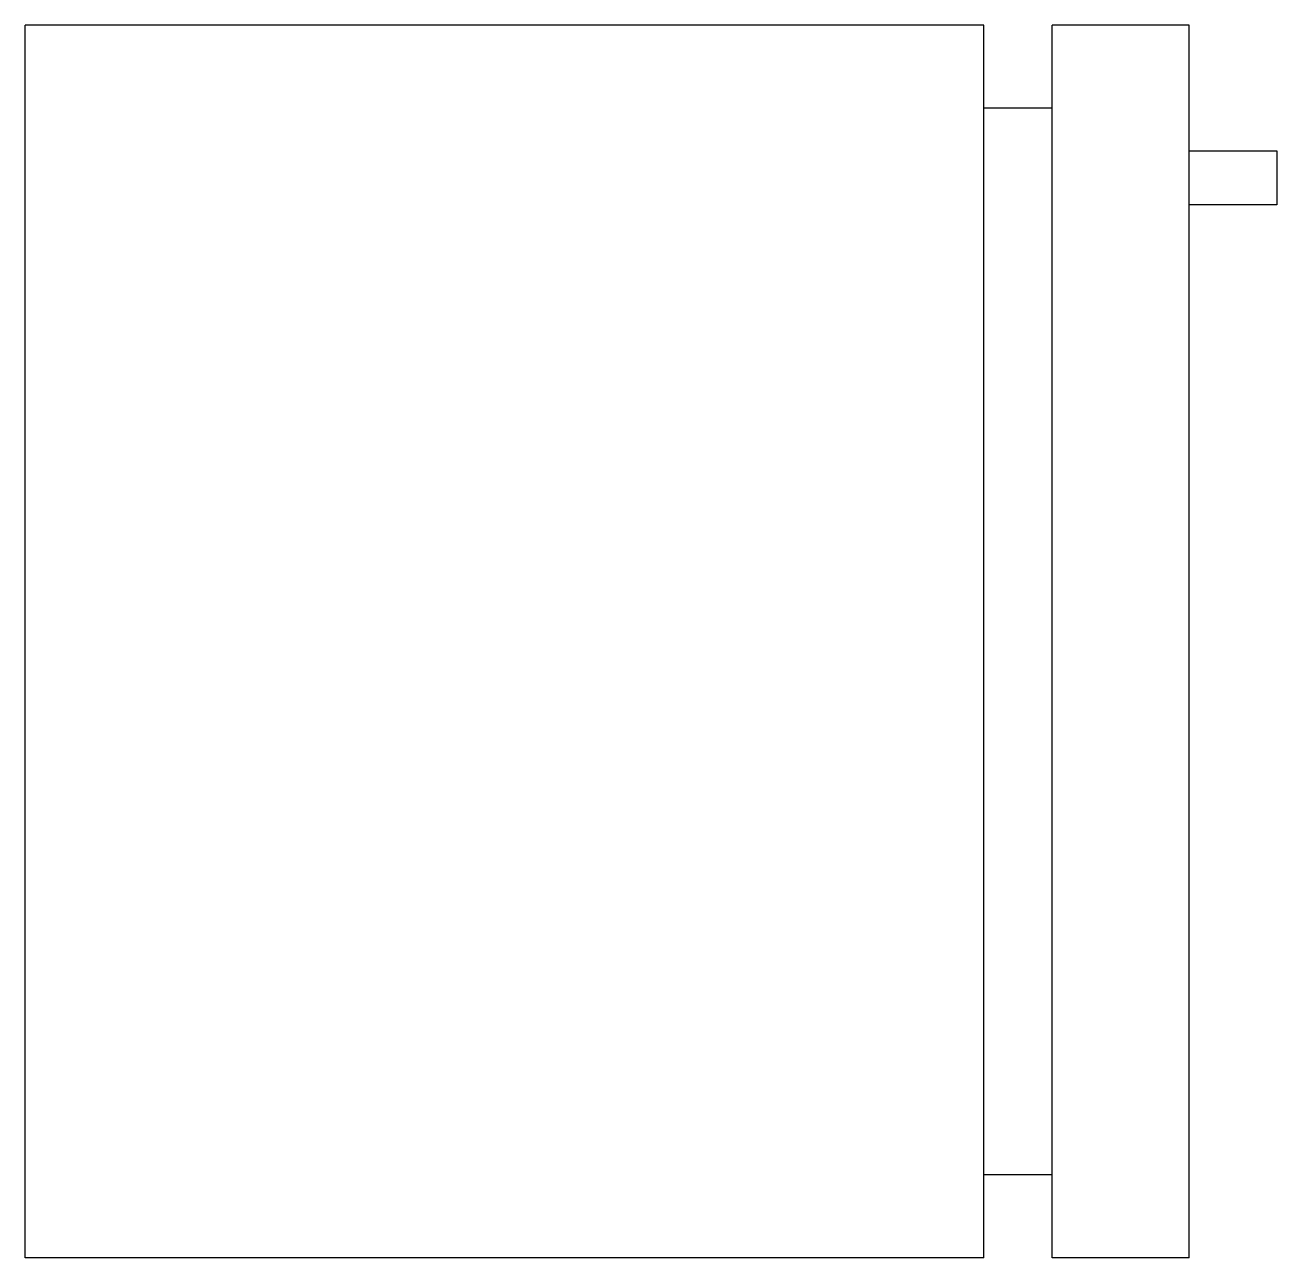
# Model space of a CAD drawing. Extents: x -543.7 to -452.2, y 1022.9 to 1112.9.
import ezdxf

# ---------------------------------------------------------------- set-up
doc = ezdxf.new("R2010")
doc.units = 0
doc.header["$LTSCALE"] = 30
doc.header["$MEASUREMENT"] = 0
doc.layers.get('0').update_dxf_attribs({"linetype": 'CONTINUOUS'})

msp = doc.modelspace()

# ---------------------------------------------------------------- linework, layer by layer
for p, q in [((-543.651, 1022.91), (-543.651, 1112.91)), ((-473.651, 1112.91), (-543.651, 1112.91)), ((-473.651, 1022.91), (-473.651, 1112.91)), ((-468.651, 1022.91), (-468.651, 1112.91)), ((-458.651, 1112.91), (-468.651, 1112.91)), ((-458.651, 1022.91), (-458.651, 1112.91)), ((-468.651, 1106.847), (-473.651, 1106.847)), ((-458.65, 1103.717), (-452.243, 1103.717)), ((-452.243, 1103.717), (-452.243, 1099.78)), ((-452.243, 1099.78), (-458.65, 1099.78)), ((-468.651, 1028.972), (-473.651, 1028.972)), ((-473.651, 1022.91), (-543.651, 1022.91)), ((-458.651, 1022.91), (-468.651, 1022.91))]:
    msp.add_line(p, q)

doc.saveas('drawing.dxf')
